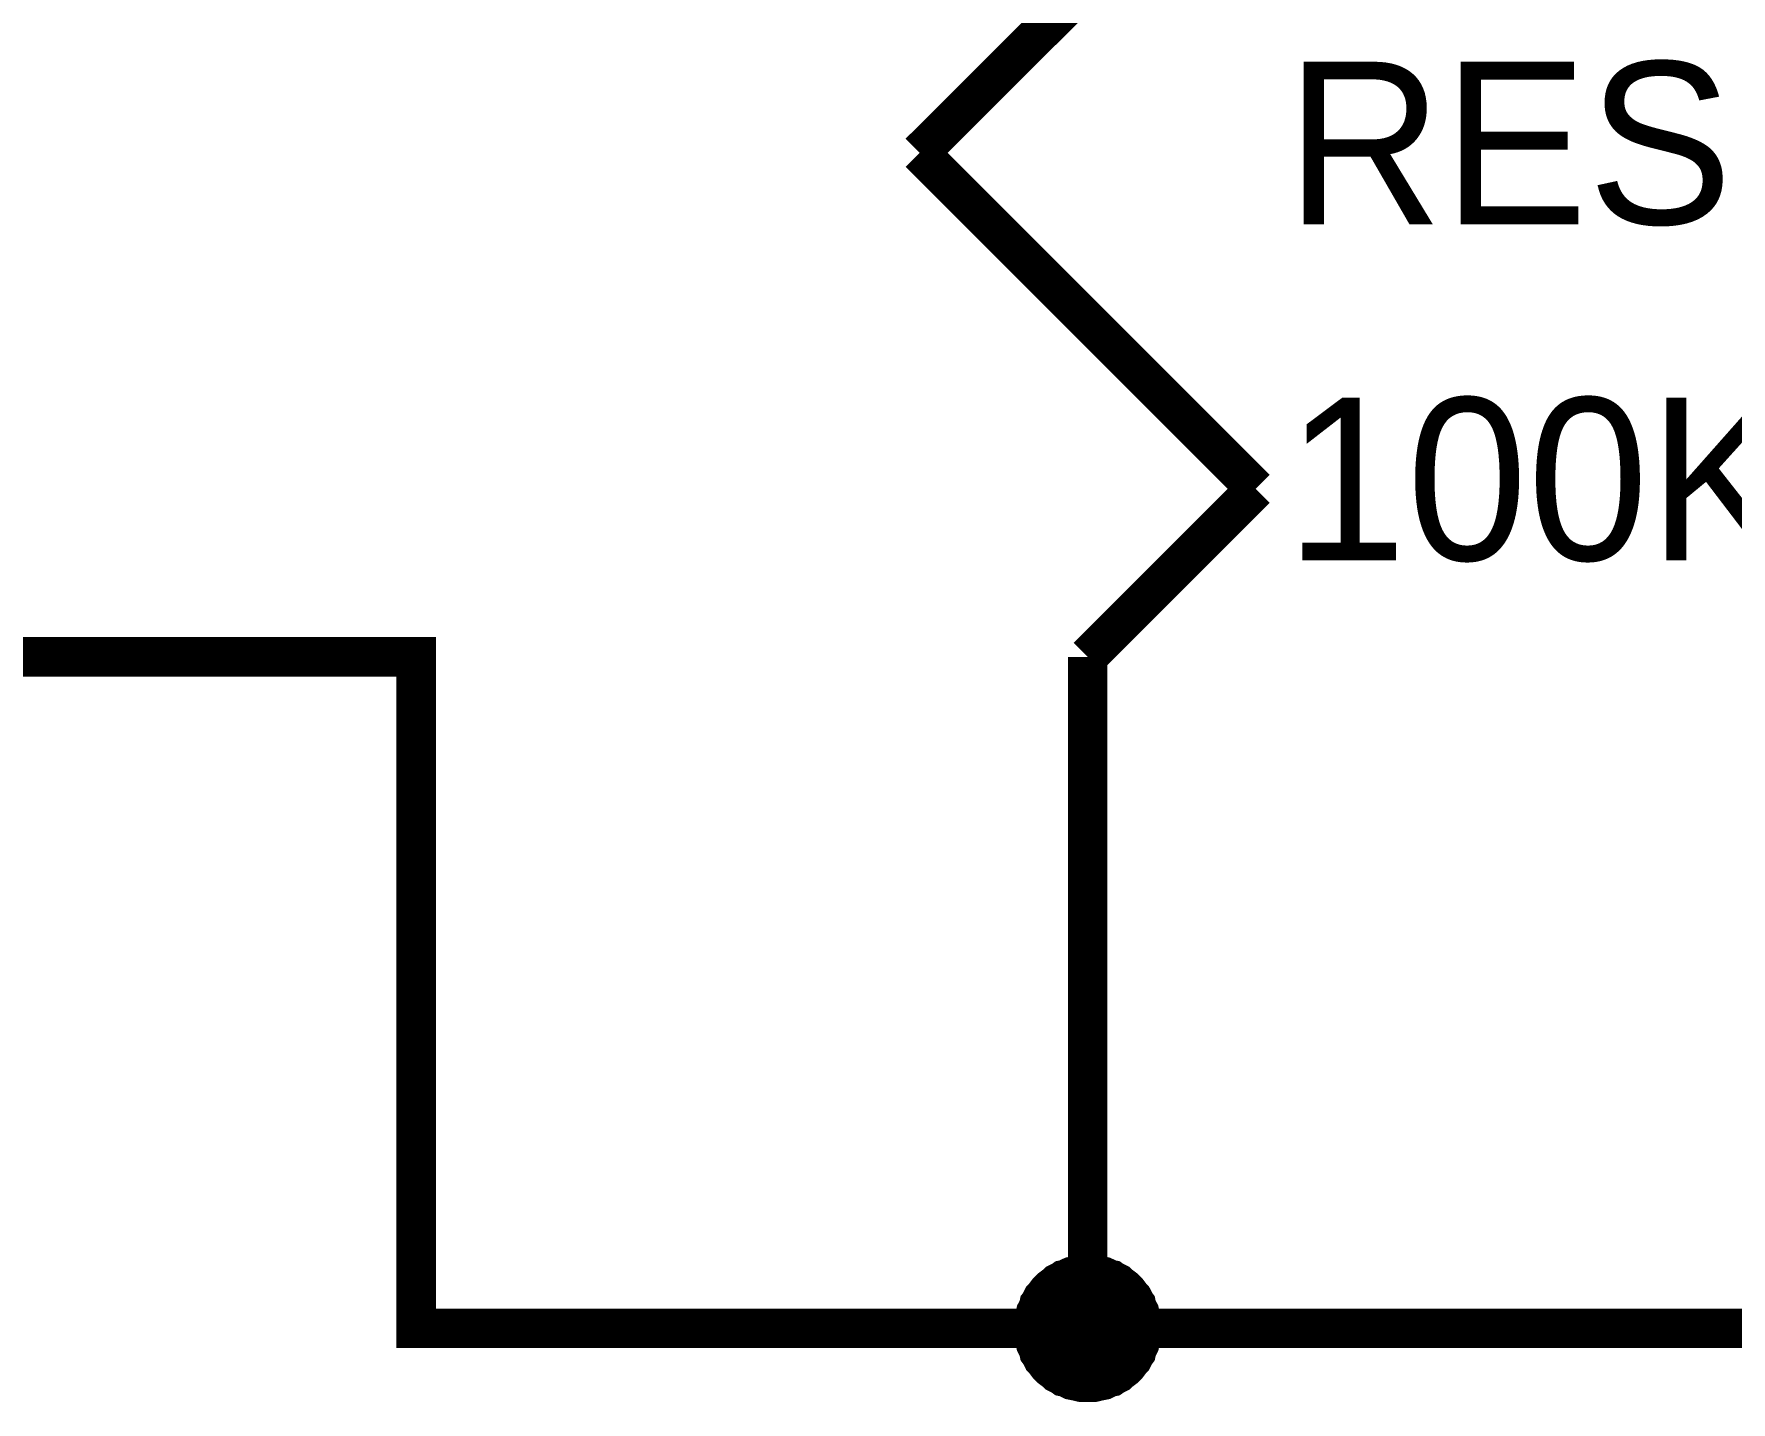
# Model space of a CAD drawing. Header units: millimetres. Extents: x 0 to 9.5, y 0 to 7.5.
# Drawn here: x 4.286 to 4.792, y 5.178 to 5.585 of the extents above; entities that cross this region are included whole.
import ezdxf

# ---------------------------------------------------------------- set-up
doc = ezdxf.new("R2010")
doc.units = ezdxf.units.MM
doc.header["$MEASUREMENT"] = 0
doc.layers.add('Sheet', color=255, linetype='Continuous')

msp = doc.modelspace()

# ---------------------------------------------------------------- linework, layer by layer
at = {"layer": 'Sheet'}
for points, const_width in [([(4.5501, 5.54995), (4.65016, 5.64981)], 0.0118), ([(4.65016, 5.44988), (4.5501, 5.54995)], 0.0118), ([(4.60013, 5.39985), (4.65016, 5.44988)], 0.0118), ([(4.80003, 5.19992), (4.60013, 5.19992), (4.40023, 5.19992), (4.40023, 5.39985), (4.20013, 5.39985)], 0.0118), ([(4.60013, 5.39985), (4.60013, 5.29999)], 0.0118), ([(4.60013, 5.19992), (4.60013, 5.29999)], 0.0118), ([(4.58012, 5.19992), (4.58012, 5.20097), (4.58012, 5.20201), (4.58033, 5.20305), (4.58054, 5.20389), (4.58074, 5.20493), (4.58095, 5.20597), (4.58137, 5.2068), (4.58179, 5.20764), (4.58199, 5.20868), (4.58262, 5.20951), (4.58304, 5.21035), (4.58345, 5.21118), (4.58408, 5.21181), (4.5847, 5.21264), (4.58533, 5.21348), (4.58596, 5.2141), (4.58658, 5.21473), (4.58741, 5.21535), (4.58825, 5.21598), (4.58887, 5.2166), (4.58971, 5.21702), (4.59054, 5.21744), (4.59137, 5.21806), (4.59242, 5.21827), (4.59325, 5.21869), (4.59408, 5.2191), (4.59513, 5.21931), (4.59617, 5.21952), (4.597, 5.21973), (4.59805, 5.21994), (4.59909, 5.21994), (4.60013, 5.21994)], 0.0039), ([(4.58012, 5.19992), (4.58012, 5.20097), (4.58012, 5.20201), (4.58033, 5.20305), (4.58054, 5.20389), (4.58074, 5.20493), (4.58095, 5.20597), (4.58137, 5.2068), (4.58179, 5.20764), (4.58199, 5.20868), (4.58262, 5.20951), (4.58304, 5.21035), (4.58345, 5.21118), (4.58408, 5.21181), (4.5847, 5.21264), (4.58533, 5.21348), (4.58596, 5.2141), (4.58658, 5.21473), (4.58741, 5.21535), (4.58825, 5.21598), (4.58887, 5.2166), (4.58971, 5.21702), (4.59054, 5.21744), (4.59137, 5.21806), (4.59242, 5.21827), (4.59325, 5.21869), (4.59408, 5.2191), (4.59513, 5.21931), (4.59617, 5.21952), (4.597, 5.21973), (4.59805, 5.21994), (4.59909, 5.21994), (4.60013, 5.21994)], 0.0039), ([(4.58012, 5.19992), (4.58012, 5.20097), (4.58012, 5.20201), (4.58033, 5.20305), (4.58054, 5.20389), (4.58074, 5.20493), (4.58095, 5.20597), (4.58137, 5.2068), (4.58179, 5.20764), (4.58199, 5.20868), (4.58262, 5.20951), (4.58304, 5.21035), (4.58345, 5.21118), (4.58408, 5.21181), (4.5847, 5.21264), (4.58533, 5.21348), (4.58596, 5.2141), (4.58658, 5.21473), (4.58741, 5.21535), (4.58825, 5.21598), (4.58887, 5.2166), (4.58971, 5.21702), (4.59054, 5.21744), (4.59137, 5.21806), (4.59242, 5.21827), (4.59325, 5.21869), (4.59408, 5.2191), (4.59513, 5.21931), (4.59617, 5.21952), (4.597, 5.21973), (4.59805, 5.21994), (4.59909, 5.21994), (4.60013, 5.21994)], 0.0039), ([(4.58012, 5.19992), (4.58012, 5.20097), (4.58012, 5.20201), (4.58033, 5.20305), (4.58054, 5.20389), (4.58074, 5.20493), (4.58095, 5.20597), (4.58137, 5.2068), (4.58179, 5.20764), (4.58199, 5.20868), (4.58262, 5.20951), (4.58304, 5.21035), (4.58345, 5.21118), (4.58408, 5.21181), (4.5847, 5.21264), (4.58533, 5.21348), (4.58596, 5.2141), (4.58658, 5.21473), (4.58741, 5.21535), (4.58825, 5.21598), (4.58887, 5.2166), (4.58971, 5.21702), (4.59054, 5.21744), (4.59137, 5.21806), (4.59242, 5.21827), (4.59325, 5.21869), (4.59408, 5.2191), (4.59513, 5.21931), (4.59617, 5.21952), (4.597, 5.21973), (4.59805, 5.21994), (4.59909, 5.21994), (4.60013, 5.21994)], 0.0039), ([(4.58012, 5.19992), (4.58012, 5.20097), (4.58012, 5.20201), (4.58033, 5.20305), (4.58054, 5.20389), (4.58074, 5.20493), (4.58095, 5.20597), (4.58137, 5.2068), (4.58179, 5.20764), (4.58199, 5.20868), (4.58262, 5.20951), (4.58304, 5.21035), (4.58345, 5.21118), (4.58408, 5.21181), (4.5847, 5.21264), (4.58533, 5.21348), (4.58596, 5.2141), (4.58658, 5.21473), (4.58741, 5.21535), (4.58825, 5.21598), (4.58887, 5.2166), (4.58971, 5.21702), (4.59054, 5.21744), (4.59137, 5.21806), (4.59242, 5.21827), (4.59325, 5.21869), (4.59408, 5.2191), (4.59513, 5.21931), (4.59617, 5.21952), (4.597, 5.21973), (4.59805, 5.21994), (4.59909, 5.21994), (4.60013, 5.21994)], 0.0039), ([(4.58012, 5.19992), (4.58012, 5.20097), (4.58012, 5.20201), (4.58033, 5.20305), (4.58054, 5.20389), (4.58074, 5.20493), (4.58095, 5.20597), (4.58137, 5.2068), (4.58179, 5.20764), (4.58199, 5.20868), (4.58262, 5.20951), (4.58304, 5.21035), (4.58345, 5.21118), (4.58408, 5.21181), (4.5847, 5.21264), (4.58533, 5.21348), (4.58596, 5.2141), (4.58658, 5.21473), (4.58741, 5.21535), (4.58825, 5.21598), (4.58887, 5.2166), (4.58971, 5.21702), (4.59054, 5.21744), (4.59137, 5.21806), (4.59242, 5.21827), (4.59325, 5.21869), (4.59408, 5.2191), (4.59513, 5.21931), (4.59617, 5.21952), (4.597, 5.21973), (4.59805, 5.21994), (4.59909, 5.21994), (4.60013, 5.21994)], 0.0039), ([(4.58012, 5.19992), (4.58012, 5.20097), (4.58012, 5.20201), (4.58033, 5.20305), (4.58054, 5.20389), (4.58074, 5.20493), (4.58095, 5.20597), (4.58137, 5.2068), (4.58179, 5.20764), (4.58199, 5.20868), (4.58262, 5.20951), (4.58304, 5.21035), (4.58345, 5.21118), (4.58408, 5.21181), (4.5847, 5.21264), (4.58533, 5.21348), (4.58596, 5.2141), (4.58658, 5.21473), (4.58741, 5.21535), (4.58825, 5.21598), (4.58887, 5.2166), (4.58971, 5.21702), (4.59054, 5.21744), (4.59137, 5.21806), (4.59242, 5.21827), (4.59325, 5.21869), (4.59408, 5.2191), (4.59513, 5.21931), (4.59617, 5.21952), (4.597, 5.21973), (4.59805, 5.21994), (4.59909, 5.21994), (4.60013, 5.21994)], 0.0039), ([(4.58012, 5.19992), (4.58012, 5.20097), (4.58012, 5.20201), (4.58033, 5.20305), (4.58054, 5.20389), (4.58074, 5.20493), (4.58095, 5.20597), (4.58137, 5.2068), (4.58179, 5.20764), (4.58199, 5.20868), (4.58262, 5.20951), (4.58304, 5.21035), (4.58345, 5.21118), (4.58408, 5.21181), (4.5847, 5.21264), (4.58533, 5.21348), (4.58596, 5.2141), (4.58658, 5.21473), (4.58741, 5.21535), (4.58825, 5.21598), (4.58887, 5.2166), (4.58971, 5.21702), (4.59054, 5.21744), (4.59137, 5.21806), (4.59242, 5.21827), (4.59325, 5.21869), (4.59408, 5.2191), (4.59513, 5.21931), (4.59617, 5.21952), (4.597, 5.21973), (4.59805, 5.21994), (4.59909, 5.21994), (4.60013, 5.21994)], 0.0039), ([(4.60013, 5.21994), (4.60013, 5.21994)], 0.0039), ([(4.60013, 5.21994), (4.60117, 5.21994), (4.60221, 5.21994), (4.60326, 5.21973), (4.60409, 5.21952), (4.60513, 5.21931), (4.60617, 5.2191), (4.60701, 5.21869), (4.60784, 5.21827), (4.60888, 5.21806), (4.60972, 5.21744), (4.61055, 5.21702), (4.61139, 5.2166), (4.61201, 5.21598), (4.61284, 5.21535), (4.61368, 5.21473), (4.6143, 5.2141), (4.61493, 5.21348), (4.61555, 5.21264), (4.61618, 5.21181), (4.6168, 5.21118), (4.61722, 5.21035), (4.61764, 5.20951), (4.61826, 5.20868), (4.61847, 5.20764), (4.61889, 5.2068), (4.61931, 5.20597), (4.61951, 5.20493), (4.61972, 5.20389), (4.61993, 5.20305), (4.62014, 5.20201), (4.62014, 5.20097), (4.62014, 5.19992)], 0.0039), ([(4.60013, 5.21994), (4.60013, 5.21994)], 0.0039), ([(4.60013, 5.21994), (4.60117, 5.21994), (4.60221, 5.21994), (4.60326, 5.21973), (4.60409, 5.21952), (4.60513, 5.21931), (4.60617, 5.2191), (4.60701, 5.21869), (4.60784, 5.21827), (4.60888, 5.21806), (4.60972, 5.21744), (4.61055, 5.21702), (4.61139, 5.2166), (4.61201, 5.21598), (4.61284, 5.21535), (4.61368, 5.21473), (4.6143, 5.2141), (4.61493, 5.21348), (4.61555, 5.21264), (4.61618, 5.21181), (4.6168, 5.21118), (4.61722, 5.21035), (4.61764, 5.20951), (4.61826, 5.20868), (4.61847, 5.20764), (4.61889, 5.2068), (4.61931, 5.20597), (4.61951, 5.20493), (4.61972, 5.20389), (4.61993, 5.20305), (4.62014, 5.20201), (4.62014, 5.20097), (4.62014, 5.19992)], 0.0039), ([(4.60013, 5.21994), (4.60013, 5.21994)], 0.0039), ([(4.60013, 5.21994), (4.60117, 5.21994), (4.60221, 5.21994), (4.60326, 5.21973), (4.60409, 5.21952), (4.60513, 5.21931), (4.60617, 5.2191), (4.60701, 5.21869), (4.60784, 5.21827), (4.60888, 5.21806), (4.60972, 5.21744), (4.61055, 5.21702), (4.61139, 5.2166), (4.61201, 5.21598), (4.61284, 5.21535), (4.61368, 5.21473), (4.6143, 5.2141), (4.61493, 5.21348), (4.61555, 5.21264), (4.61618, 5.21181), (4.6168, 5.21118), (4.61722, 5.21035), (4.61764, 5.20951), (4.61826, 5.20868), (4.61847, 5.20764), (4.61889, 5.2068), (4.61931, 5.20597), (4.61951, 5.20493), (4.61972, 5.20389), (4.61993, 5.20305), (4.62014, 5.20201), (4.62014, 5.20097), (4.62014, 5.19992)], 0.0039), ([(4.60013, 5.21994), (4.60013, 5.21994)], 0.0039), ([(4.60013, 5.21994), (4.60117, 5.21994), (4.60221, 5.21994), (4.60326, 5.21973), (4.60409, 5.21952), (4.60513, 5.21931), (4.60617, 5.2191), (4.60701, 5.21869), (4.60784, 5.21827), (4.60888, 5.21806), (4.60972, 5.21744), (4.61055, 5.21702), (4.61139, 5.2166), (4.61201, 5.21598), (4.61284, 5.21535), (4.61368, 5.21473), (4.6143, 5.2141), (4.61493, 5.21348), (4.61555, 5.21264), (4.61618, 5.21181), (4.6168, 5.21118), (4.61722, 5.21035), (4.61764, 5.20951), (4.61826, 5.20868), (4.61847, 5.20764), (4.61889, 5.2068), (4.61931, 5.20597), (4.61951, 5.20493), (4.61972, 5.20389), (4.61993, 5.20305), (4.62014, 5.20201), (4.62014, 5.20097), (4.62014, 5.19992)], 0.0039), ([(4.60013, 5.21994), (4.60013, 5.21994)], 0.0039), ([(4.60013, 5.21994), (4.60117, 5.21994), (4.60221, 5.21994), (4.60326, 5.21973), (4.60409, 5.21952), (4.60513, 5.21931), (4.60617, 5.2191), (4.60701, 5.21869), (4.60784, 5.21827), (4.60888, 5.21806), (4.60972, 5.21744), (4.61055, 5.21702), (4.61139, 5.2166), (4.61201, 5.21598), (4.61284, 5.21535), (4.61368, 5.21473), (4.6143, 5.2141), (4.61493, 5.21348), (4.61555, 5.21264), (4.61618, 5.21181), (4.6168, 5.21118), (4.61722, 5.21035), (4.61764, 5.20951), (4.61826, 5.20868), (4.61847, 5.20764), (4.61889, 5.2068), (4.61931, 5.20597), (4.61951, 5.20493), (4.61972, 5.20389), (4.61993, 5.20305), (4.62014, 5.20201), (4.62014, 5.20097), (4.62014, 5.19992)], 0.0039), ([(4.60013, 5.21994), (4.60013, 5.21994)], 0.0039), ([(4.60013, 5.21994), (4.60117, 5.21994), (4.60221, 5.21994), (4.60326, 5.21973), (4.60409, 5.21952), (4.60513, 5.21931), (4.60617, 5.2191), (4.60701, 5.21869), (4.60784, 5.21827), (4.60888, 5.21806), (4.60972, 5.21744), (4.61055, 5.21702), (4.61139, 5.2166), (4.61201, 5.21598), (4.61284, 5.21535), (4.61368, 5.21473), (4.6143, 5.2141), (4.61493, 5.21348), (4.61555, 5.21264), (4.61618, 5.21181), (4.6168, 5.21118), (4.61722, 5.21035), (4.61764, 5.20951), (4.61826, 5.20868), (4.61847, 5.20764), (4.61889, 5.2068), (4.61931, 5.20597), (4.61951, 5.20493), (4.61972, 5.20389), (4.61993, 5.20305), (4.62014, 5.20201), (4.62014, 5.20097), (4.62014, 5.19992)], 0.0039), ([(4.60013, 5.21994), (4.60013, 5.21994)], 0.0039), ([(4.60013, 5.21994), (4.60117, 5.21994), (4.60221, 5.21994), (4.60326, 5.21973), (4.60409, 5.21952), (4.60513, 5.21931), (4.60617, 5.2191), (4.60701, 5.21869), (4.60784, 5.21827), (4.60888, 5.21806), (4.60972, 5.21744), (4.61055, 5.21702), (4.61139, 5.2166), (4.61201, 5.21598), (4.61284, 5.21535), (4.61368, 5.21473), (4.6143, 5.2141), (4.61493, 5.21348), (4.61555, 5.21264), (4.61618, 5.21181), (4.6168, 5.21118), (4.61722, 5.21035), (4.61764, 5.20951), (4.61826, 5.20868), (4.61847, 5.20764), (4.61889, 5.2068), (4.61931, 5.20597), (4.61951, 5.20493), (4.61972, 5.20389), (4.61993, 5.20305), (4.62014, 5.20201), (4.62014, 5.20097), (4.62014, 5.19992)], 0.0039), ([(4.60013, 5.21994), (4.60013, 5.21994)], 0.0039), ([(4.60013, 5.21994), (4.60117, 5.21994), (4.60221, 5.21994), (4.60326, 5.21973), (4.60409, 5.21952), (4.60513, 5.21931), (4.60617, 5.2191), (4.60701, 5.21869), (4.60784, 5.21827), (4.60888, 5.21806), (4.60972, 5.21744), (4.61055, 5.21702), (4.61139, 5.2166), (4.61201, 5.21598), (4.61284, 5.21535), (4.61368, 5.21473), (4.6143, 5.2141), (4.61493, 5.21348), (4.61555, 5.21264), (4.61618, 5.21181), (4.6168, 5.21118), (4.61722, 5.21035), (4.61764, 5.20951), (4.61826, 5.20868), (4.61847, 5.20764), (4.61889, 5.2068), (4.61931, 5.20597), (4.61951, 5.20493), (4.61972, 5.20389), (4.61993, 5.20305), (4.62014, 5.20201), (4.62014, 5.20097), (4.62014, 5.19992)], 0.0039), ([(4.60013, 5.17991), (4.59909, 5.17991), (4.59805, 5.17991), (4.597, 5.18012), (4.59617, 5.18033), (4.59513, 5.18054), (4.59408, 5.18075), (4.59325, 5.18116), (4.59242, 5.18158), (4.59137, 5.18179), (4.59054, 5.18241), (4.58971, 5.18283), (4.58887, 5.18325), (4.58825, 5.18387), (4.58741, 5.1845), (4.58658, 5.18512), (4.58596, 5.18575), (4.58533, 5.18637), (4.5847, 5.18721), (4.58408, 5.18804), (4.58345, 5.18867), (4.58304, 5.1895), (4.58262, 5.19034), (4.58199, 5.19117), (4.58179, 5.19221), (4.58137, 5.19305), (4.58095, 5.19388), (4.58074, 5.19492), (4.58054, 5.19596), (4.58033, 5.1968), (4.58012, 5.19784), (4.58012, 5.19888), (4.58012, 5.19992)], 0.0039), ([(4.58012, 5.19992), (4.58012, 5.19992)], 0.0039), ([(4.60013, 5.17991), (4.59909, 5.17991), (4.59805, 5.17991), (4.597, 5.18012), (4.59617, 5.18033), (4.59513, 5.18054), (4.59408, 5.18075), (4.59325, 5.18116), (4.59242, 5.18158), (4.59137, 5.18179), (4.59054, 5.18241), (4.58971, 5.18283), (4.58887, 5.18325), (4.58825, 5.18387), (4.58741, 5.1845), (4.58658, 5.18512), (4.58596, 5.18575), (4.58533, 5.18637), (4.5847, 5.18721), (4.58408, 5.18804), (4.58345, 5.18867), (4.58304, 5.1895), (4.58262, 5.19034), (4.58199, 5.19117), (4.58179, 5.19221), (4.58137, 5.19305), (4.58095, 5.19388), (4.58074, 5.19492), (4.58054, 5.19596), (4.58033, 5.1968), (4.58012, 5.19784), (4.58012, 5.19888), (4.58012, 5.19992)], 0.0039), ([(4.58012, 5.19992), (4.58012, 5.19992)], 0.0039), ([(4.60013, 5.17991), (4.59909, 5.17991), (4.59805, 5.17991), (4.597, 5.18012), (4.59617, 5.18033), (4.59513, 5.18054), (4.59408, 5.18075), (4.59325, 5.18116), (4.59242, 5.18158), (4.59137, 5.18179), (4.59054, 5.18241), (4.58971, 5.18283), (4.58887, 5.18325), (4.58825, 5.18387), (4.58741, 5.1845), (4.58658, 5.18512), (4.58596, 5.18575), (4.58533, 5.18637), (4.5847, 5.18721), (4.58408, 5.18804), (4.58345, 5.18867), (4.58304, 5.1895), (4.58262, 5.19034), (4.58199, 5.19117), (4.58179, 5.19221), (4.58137, 5.19305), (4.58095, 5.19388), (4.58074, 5.19492), (4.58054, 5.19596), (4.58033, 5.1968), (4.58012, 5.19784), (4.58012, 5.19888), (4.58012, 5.19992)], 0.0039), ([(4.58012, 5.19992), (4.58012, 5.19992)], 0.0039), ([(4.60013, 5.17991), (4.59909, 5.17991), (4.59805, 5.17991), (4.597, 5.18012), (4.59617, 5.18033), (4.59513, 5.18054), (4.59408, 5.18075), (4.59325, 5.18116), (4.59242, 5.18158), (4.59137, 5.18179), (4.59054, 5.18241), (4.58971, 5.18283), (4.58887, 5.18325), (4.58825, 5.18387), (4.58741, 5.1845), (4.58658, 5.18512), (4.58596, 5.18575), (4.58533, 5.18637), (4.5847, 5.18721), (4.58408, 5.18804), (4.58345, 5.18867), (4.58304, 5.1895), (4.58262, 5.19034), (4.58199, 5.19117), (4.58179, 5.19221), (4.58137, 5.19305), (4.58095, 5.19388), (4.58074, 5.19492), (4.58054, 5.19596), (4.58033, 5.1968), (4.58012, 5.19784), (4.58012, 5.19888), (4.58012, 5.19992)], 0.0039), ([(4.58012, 5.19992), (4.58012, 5.19992)], 0.0039), ([(4.60013, 5.17991), (4.59909, 5.17991), (4.59805, 5.17991), (4.597, 5.18012), (4.59617, 5.18033), (4.59513, 5.18054), (4.59408, 5.18075), (4.59325, 5.18116), (4.59242, 5.18158), (4.59137, 5.18179), (4.59054, 5.18241), (4.58971, 5.18283), (4.58887, 5.18325), (4.58825, 5.18387), (4.58741, 5.1845), (4.58658, 5.18512), (4.58596, 5.18575), (4.58533, 5.18637), (4.5847, 5.18721), (4.58408, 5.18804), (4.58345, 5.18867), (4.58304, 5.1895), (4.58262, 5.19034), (4.58199, 5.19117), (4.58179, 5.19221), (4.58137, 5.19305), (4.58095, 5.19388), (4.58074, 5.19492), (4.58054, 5.19596), (4.58033, 5.1968), (4.58012, 5.19784), (4.58012, 5.19888), (4.58012, 5.19992)], 0.0039), ([(4.58012, 5.19992), (4.58012, 5.19992)], 0.0039), ([(4.60013, 5.17991), (4.59909, 5.17991), (4.59805, 5.17991), (4.597, 5.18012), (4.59617, 5.18033), (4.59513, 5.18054), (4.59408, 5.18075), (4.59325, 5.18116), (4.59242, 5.18158), (4.59137, 5.18179), (4.59054, 5.18241), (4.58971, 5.18283), (4.58887, 5.18325), (4.58825, 5.18387), (4.58741, 5.1845), (4.58658, 5.18512), (4.58596, 5.18575), (4.58533, 5.18637), (4.5847, 5.18721), (4.58408, 5.18804), (4.58345, 5.18867), (4.58304, 5.1895), (4.58262, 5.19034), (4.58199, 5.19117), (4.58179, 5.19221), (4.58137, 5.19305), (4.58095, 5.19388), (4.58074, 5.19492), (4.58054, 5.19596), (4.58033, 5.1968), (4.58012, 5.19784), (4.58012, 5.19888), (4.58012, 5.19992)], 0.0039), ([(4.58012, 5.19992), (4.58012, 5.19992)], 0.0039), ([(4.60013, 5.17991), (4.59909, 5.17991), (4.59805, 5.17991), (4.597, 5.18012), (4.59617, 5.18033), (4.59513, 5.18054), (4.59408, 5.18075), (4.59325, 5.18116), (4.59242, 5.18158), (4.59137, 5.18179), (4.59054, 5.18241), (4.58971, 5.18283), (4.58887, 5.18325), (4.58825, 5.18387), (4.58741, 5.1845), (4.58658, 5.18512), (4.58596, 5.18575), (4.58533, 5.18637), (4.5847, 5.18721), (4.58408, 5.18804), (4.58345, 5.18867), (4.58304, 5.1895), (4.58262, 5.19034), (4.58199, 5.19117), (4.58179, 5.19221), (4.58137, 5.19305), (4.58095, 5.19388), (4.58074, 5.19492), (4.58054, 5.19596), (4.58033, 5.1968), (4.58012, 5.19784), (4.58012, 5.19888), (4.58012, 5.19992)], 0.0039), ([(4.58012, 5.19992), (4.58012, 5.19992)], 0.0039), ([(4.60013, 5.17991), (4.59909, 5.17991), (4.59805, 5.17991), (4.597, 5.18012), (4.59617, 5.18033), (4.59513, 5.18054), (4.59408, 5.18075), (4.59325, 5.18116), (4.59242, 5.18158), (4.59137, 5.18179), (4.59054, 5.18241), (4.58971, 5.18283), (4.58887, 5.18325), (4.58825, 5.18387), (4.58741, 5.1845), (4.58658, 5.18512), (4.58596, 5.18575), (4.58533, 5.18637), (4.5847, 5.18721), (4.58408, 5.18804), (4.58345, 5.18867), (4.58304, 5.1895), (4.58262, 5.19034), (4.58199, 5.19117), (4.58179, 5.19221), (4.58137, 5.19305), (4.58095, 5.19388), (4.58074, 5.19492), (4.58054, 5.19596), (4.58033, 5.1968), (4.58012, 5.19784), (4.58012, 5.19888), (4.58012, 5.19992)], 0.0039), ([(4.58012, 5.19992), (4.58012, 5.19992)], 0.0039), ([(4.62014, 5.19992), (4.62014, 5.19888), (4.62014, 5.19784), (4.61993, 5.1968), (4.61972, 5.19596), (4.61951, 5.19492), (4.61931, 5.19388), (4.61889, 5.19305), (4.61847, 5.19221), (4.61826, 5.19117), (4.61764, 5.19034), (4.61722, 5.1895), (4.6168, 5.18867), (4.61618, 5.18804), (4.61555, 5.18721), (4.61493, 5.18637), (4.6143, 5.18575), (4.61368, 5.18512), (4.61284, 5.1845), (4.61201, 5.18387), (4.61139, 5.18325), (4.61055, 5.18283), (4.60972, 5.18241), (4.60888, 5.18179), (4.60784, 5.18158), (4.60701, 5.18116), (4.60617, 5.18075), (4.60513, 5.18054), (4.60409, 5.18033), (4.60326, 5.18012), (4.60221, 5.17991), (4.60117, 5.17991), (4.60013, 5.17991)], 0.0039), ([(4.62014, 5.19992), (4.62014, 5.19888), (4.62014, 5.19784), (4.61993, 5.1968), (4.61972, 5.19596), (4.61951, 5.19492), (4.61931, 5.19388), (4.61889, 5.19305), (4.61847, 5.19221), (4.61826, 5.19117), (4.61764, 5.19034), (4.61722, 5.1895), (4.6168, 5.18867), (4.61618, 5.18804), (4.61555, 5.18721), (4.61493, 5.18637), (4.6143, 5.18575), (4.61368, 5.18512), (4.61284, 5.1845), (4.61201, 5.18387), (4.61139, 5.18325), (4.61055, 5.18283), (4.60972, 5.18241), (4.60888, 5.18179), (4.60784, 5.18158), (4.60701, 5.18116), (4.60617, 5.18075), (4.60513, 5.18054), (4.60409, 5.18033), (4.60326, 5.18012), (4.60221, 5.17991), (4.60117, 5.17991), (4.60013, 5.17991)], 0.0039), ([(4.62014, 5.19992), (4.62014, 5.19888), (4.62014, 5.19784), (4.61993, 5.1968), (4.61972, 5.19596), (4.61951, 5.19492), (4.61931, 5.19388), (4.61889, 5.19305), (4.61847, 5.19221), (4.61826, 5.19117), (4.61764, 5.19034), (4.61722, 5.1895), (4.6168, 5.18867), (4.61618, 5.18804), (4.61555, 5.18721), (4.61493, 5.18637), (4.6143, 5.18575), (4.61368, 5.18512), (4.61284, 5.1845), (4.61201, 5.18387), (4.61139, 5.18325), (4.61055, 5.18283), (4.60972, 5.18241), (4.60888, 5.18179), (4.60784, 5.18158), (4.60701, 5.18116), (4.60617, 5.18075), (4.60513, 5.18054), (4.60409, 5.18033), (4.60326, 5.18012), (4.60221, 5.17991), (4.60117, 5.17991), (4.60013, 5.17991)], 0.0039), ([(4.62014, 5.19992), (4.62014, 5.19888), (4.62014, 5.19784), (4.61993, 5.1968), (4.61972, 5.19596), (4.61951, 5.19492), (4.61931, 5.19388), (4.61889, 5.19305), (4.61847, 5.19221), (4.61826, 5.19117), (4.61764, 5.19034), (4.61722, 5.1895), (4.6168, 5.18867), (4.61618, 5.18804), (4.61555, 5.18721), (4.61493, 5.18637), (4.6143, 5.18575), (4.61368, 5.18512), (4.61284, 5.1845), (4.61201, 5.18387), (4.61139, 5.18325), (4.61055, 5.18283), (4.60972, 5.18241), (4.60888, 5.18179), (4.60784, 5.18158), (4.60701, 5.18116), (4.60617, 5.18075), (4.60513, 5.18054), (4.60409, 5.18033), (4.60326, 5.18012), (4.60221, 5.17991), (4.60117, 5.17991), (4.60013, 5.17991)], 0.0039), ([(4.62014, 5.19992), (4.62014, 5.19888), (4.62014, 5.19784), (4.61993, 5.1968), (4.61972, 5.19596), (4.61951, 5.19492), (4.61931, 5.19388), (4.61889, 5.19305), (4.61847, 5.19221), (4.61826, 5.19117), (4.61764, 5.19034), (4.61722, 5.1895), (4.6168, 5.18867), (4.61618, 5.18804), (4.61555, 5.18721), (4.61493, 5.18637), (4.6143, 5.18575), (4.61368, 5.18512), (4.61284, 5.1845), (4.61201, 5.18387), (4.61139, 5.18325), (4.61055, 5.18283), (4.60972, 5.18241), (4.60888, 5.18179), (4.60784, 5.18158), (4.60701, 5.18116), (4.60617, 5.18075), (4.60513, 5.18054), (4.60409, 5.18033), (4.60326, 5.18012), (4.60221, 5.17991), (4.60117, 5.17991), (4.60013, 5.17991)], 0.0039), ([(4.62014, 5.19992), (4.62014, 5.19888), (4.62014, 5.19784), (4.61993, 5.1968), (4.61972, 5.19596), (4.61951, 5.19492), (4.61931, 5.19388), (4.61889, 5.19305), (4.61847, 5.19221), (4.61826, 5.19117), (4.61764, 5.19034), (4.61722, 5.1895), (4.6168, 5.18867), (4.61618, 5.18804), (4.61555, 5.18721), (4.61493, 5.18637), (4.6143, 5.18575), (4.61368, 5.18512), (4.61284, 5.1845), (4.61201, 5.18387), (4.61139, 5.18325), (4.61055, 5.18283), (4.60972, 5.18241), (4.60888, 5.18179), (4.60784, 5.18158), (4.60701, 5.18116), (4.60617, 5.18075), (4.60513, 5.18054), (4.60409, 5.18033), (4.60326, 5.18012), (4.60221, 5.17991), (4.60117, 5.17991), (4.60013, 5.17991)], 0.0039), ([(4.62014, 5.19992), (4.62014, 5.19888), (4.62014, 5.19784), (4.61993, 5.1968), (4.61972, 5.19596), (4.61951, 5.19492), (4.61931, 5.19388), (4.61889, 5.19305), (4.61847, 5.19221), (4.61826, 5.19117), (4.61764, 5.19034), (4.61722, 5.1895), (4.6168, 5.18867), (4.61618, 5.18804), (4.61555, 5.18721), (4.61493, 5.18637), (4.6143, 5.18575), (4.61368, 5.18512), (4.61284, 5.1845), (4.61201, 5.18387), (4.61139, 5.18325), (4.61055, 5.18283), (4.60972, 5.18241), (4.60888, 5.18179), (4.60784, 5.18158), (4.60701, 5.18116), (4.60617, 5.18075), (4.60513, 5.18054), (4.60409, 5.18033), (4.60326, 5.18012), (4.60221, 5.17991), (4.60117, 5.17991), (4.60013, 5.17991)], 0.0039), ([(4.62014, 5.19992), (4.62014, 5.19888), (4.62014, 5.19784), (4.61993, 5.1968), (4.61972, 5.19596), (4.61951, 5.19492), (4.61931, 5.19388), (4.61889, 5.19305), (4.61847, 5.19221), (4.61826, 5.19117), (4.61764, 5.19034), (4.61722, 5.1895), (4.6168, 5.18867), (4.61618, 5.18804), (4.61555, 5.18721), (4.61493, 5.18637), (4.6143, 5.18575), (4.61368, 5.18512), (4.61284, 5.1845), (4.61201, 5.18387), (4.61139, 5.18325), (4.61055, 5.18283), (4.60972, 5.18241), (4.60888, 5.18179), (4.60784, 5.18158), (4.60701, 5.18116), (4.60617, 5.18075), (4.60513, 5.18054), (4.60409, 5.18033), (4.60326, 5.18012), (4.60221, 5.17991), (4.60117, 5.17991), (4.60013, 5.17991)], 0.0039), ([(4.62014, 5.19992), (4.62014, 5.19992), (4.62014, 5.19992), (4.62014, 5.19992), (4.62014, 5.19992), (4.62014, 5.19992), (4.62014, 5.19992), (4.62014, 5.19992), (4.62014, 5.19992), (4.62014, 5.19992), (4.62014, 5.19992), (4.62014, 5.19992), (4.62014, 5.19992), (4.62014, 5.19992), (4.62014, 5.19992), (4.62014, 5.19992), (4.62014, 5.19992), (4.62014, 5.19992), (4.62014, 5.19992), (4.62014, 5.19992), (4.62014, 5.19992), (4.62014, 5.19992), (4.62014, 5.19992), (4.62014, 5.19992), (4.62014, 5.19992), (4.62014, 5.19992), (4.62014, 5.19992), (4.62014, 5.19992), (4.62014, 5.19992), (4.62014, 5.19992), (4.62014, 5.19992), (4.62014, 5.19992), (4.62014, 5.19992)], 0.0039), ([(4.62014, 5.19992), (4.62014, 5.19992)], 0.0039), ([(4.62014, 5.19992), (4.62014, 5.19992), (4.62014, 5.19992), (4.62014, 5.19992), (4.62014, 5.19992), (4.62014, 5.19992), (4.62014, 5.19992), (4.62014, 5.19992), (4.62014, 5.19992), (4.62014, 5.19992), (4.62014, 5.19992), (4.62014, 5.19992), (4.62014, 5.19992), (4.62014, 5.19992), (4.62014, 5.19992), (4.62014, 5.19992), (4.62014, 5.19992), (4.62014, 5.19992), (4.62014, 5.19992), (4.62014, 5.19992), (4.62014, 5.19992), (4.62014, 5.19992), (4.62014, 5.19992), (4.62014, 5.19992), (4.62014, 5.19992), (4.62014, 5.19992), (4.62014, 5.19992), (4.62014, 5.19992), (4.62014, 5.19992), (4.62014, 5.19992), (4.62014, 5.19992), (4.62014, 5.19992), (4.62014, 5.19992)], 0.0039), ([(4.62014, 5.19992), (4.62014, 5.19992)], 0.0039), ([(4.62014, 5.19992), (4.62014, 5.19992), (4.62014, 5.19992), (4.62014, 5.19992), (4.62014, 5.19992), (4.62014, 5.19992), (4.62014, 5.19992), (4.62014, 5.19992), (4.62014, 5.19992), (4.62014, 5.19992), (4.62014, 5.19992), (4.62014, 5.19992), (4.62014, 5.19992), (4.62014, 5.19992), (4.62014, 5.19992), (4.62014, 5.19992), (4.62014, 5.19992), (4.62014, 5.19992), (4.62014, 5.19992), (4.62014, 5.19992), (4.62014, 5.19992), (4.62014, 5.19992), (4.62014, 5.19992), (4.62014, 5.19992), (4.62014, 5.19992), (4.62014, 5.19992), (4.62014, 5.19992), (4.62014, 5.19992), (4.62014, 5.19992), (4.62014, 5.19992), (4.62014, 5.19992), (4.62014, 5.19992), (4.62014, 5.19992)], 0.0039), ([(4.62014, 5.19992), (4.62014, 5.19992)], 0.0039), ([(4.62014, 5.19992), (4.62014, 5.19992), (4.62014, 5.19992), (4.62014, 5.19992), (4.62014, 5.19992), (4.62014, 5.19992), (4.62014, 5.19992), (4.62014, 5.19992), (4.62014, 5.19992), (4.62014, 5.19992), (4.62014, 5.19992), (4.62014, 5.19992), (4.62014, 5.19992), (4.62014, 5.19992), (4.62014, 5.19992), (4.62014, 5.19992), (4.62014, 5.19992), (4.62014, 5.19992), (4.62014, 5.19992), (4.62014, 5.19992), (4.62014, 5.19992), (4.62014, 5.19992), (4.62014, 5.19992), (4.62014, 5.19992), (4.62014, 5.19992), (4.62014, 5.19992), (4.62014, 5.19992), (4.62014, 5.19992), (4.62014, 5.19992), (4.62014, 5.19992), (4.62014, 5.19992), (4.62014, 5.19992), (4.62014, 5.19992)], 0.0039), ([(4.62014, 5.19992), (4.62014, 5.19992)], 0.0039), ([(4.62014, 5.19992), (4.62014, 5.19992), (4.62014, 5.19992), (4.62014, 5.19992), (4.62014, 5.19992), (4.62014, 5.19992), (4.62014, 5.19992), (4.62014, 5.19992), (4.62014, 5.19992), (4.62014, 5.19992), (4.62014, 5.19992), (4.62014, 5.19992), (4.62014, 5.19992), (4.62014, 5.19992), (4.62014, 5.19992), (4.62014, 5.19992), (4.62014, 5.19992), (4.62014, 5.19992), (4.62014, 5.19992), (4.62014, 5.19992), (4.62014, 5.19992), (4.62014, 5.19992), (4.62014, 5.19992), (4.62014, 5.19992), (4.62014, 5.19992), (4.62014, 5.19992), (4.62014, 5.19992), (4.62014, 5.19992), (4.62014, 5.19992), (4.62014, 5.19992), (4.62014, 5.19992), (4.62014, 5.19992), (4.62014, 5.19992)], 0.0039), ([(4.62014, 5.19992), (4.62014, 5.19992)], 0.0039), ([(4.62014, 5.19992), (4.62014, 5.19992), (4.62014, 5.19992), (4.62014, 5.19992), (4.62014, 5.19992), (4.62014, 5.19992), (4.62014, 5.19992), (4.62014, 5.19992), (4.62014, 5.19992), (4.62014, 5.19992), (4.62014, 5.19992), (4.62014, 5.19992), (4.62014, 5.19992), (4.62014, 5.19992), (4.62014, 5.19992), (4.62014, 5.19992), (4.62014, 5.19992), (4.62014, 5.19992), (4.62014, 5.19992), (4.62014, 5.19992), (4.62014, 5.19992), (4.62014, 5.19992), (4.62014, 5.19992), (4.62014, 5.19992), (4.62014, 5.19992), (4.62014, 5.19992), (4.62014, 5.19992), (4.62014, 5.19992), (4.62014, 5.19992), (4.62014, 5.19992), (4.62014, 5.19992), (4.62014, 5.19992), (4.62014, 5.19992)], 0.0039), ([(4.62014, 5.19992), (4.62014, 5.19992)], 0.0039), ([(4.62014, 5.19992), (4.62014, 5.19992), (4.62014, 5.19992), (4.62014, 5.19992), (4.62014, 5.19992), (4.62014, 5.19992), (4.62014, 5.19992), (4.62014, 5.19992), (4.62014, 5.19992), (4.62014, 5.19992), (4.62014, 5.19992), (4.62014, 5.19992), (4.62014, 5.19992), (4.62014, 5.19992), (4.62014, 5.19992), (4.62014, 5.19992), (4.62014, 5.19992), (4.62014, 5.19992), (4.62014, 5.19992), (4.62014, 5.19992), (4.62014, 5.19992), (4.62014, 5.19992), (4.62014, 5.19992), (4.62014, 5.19992), (4.62014, 5.19992), (4.62014, 5.19992), (4.62014, 5.19992), (4.62014, 5.19992), (4.62014, 5.19992), (4.62014, 5.19992), (4.62014, 5.19992), (4.62014, 5.19992), (4.62014, 5.19992)], 0.0039), ([(4.62014, 5.19992), (4.62014, 5.19992)], 0.0039), ([(4.62014, 5.19992), (4.62014, 5.19992), (4.62014, 5.19992), (4.62014, 5.19992), (4.62014, 5.19992), (4.62014, 5.19992), (4.62014, 5.19992), (4.62014, 5.19992), (4.62014, 5.19992), (4.62014, 5.19992), (4.62014, 5.19992), (4.62014, 5.19992), (4.62014, 5.19992), (4.62014, 5.19992), (4.62014, 5.19992), (4.62014, 5.19992), (4.62014, 5.19992), (4.62014, 5.19992), (4.62014, 5.19992), (4.62014, 5.19992), (4.62014, 5.19992), (4.62014, 5.19992), (4.62014, 5.19992), (4.62014, 5.19992), (4.62014, 5.19992), (4.62014, 5.19992), (4.62014, 5.19992), (4.62014, 5.19992), (4.62014, 5.19992), (4.62014, 5.19992), (4.62014, 5.19992), (4.62014, 5.19992), (4.62014, 5.19992)], 0.0039), ([(4.62014, 5.19992), (4.62014, 5.19992)], 0.0039)]:
    msp.add_lwpolyline(points, dxfattribs=dict(at, const_width=const_width))
at = {"layer": 'Sheet', "const_width": 0.02}
msp.add_lwpolyline([(4.59, 5.2, 1), (4.61, 5.2, 1)], format="xyb", close=True, dxfattribs=at)

# ---------------------------------------------------------------- texts
at = {"layer": 'Sheet'}
for s, p in [('RES', (4.65912, 5.52869)), ('100K', (4.65912, 5.42862))]:
    msp.add_text(s, height=0.048366, dxfattribs=at).set_placement(p)

doc.saveas('drawing.dxf')
